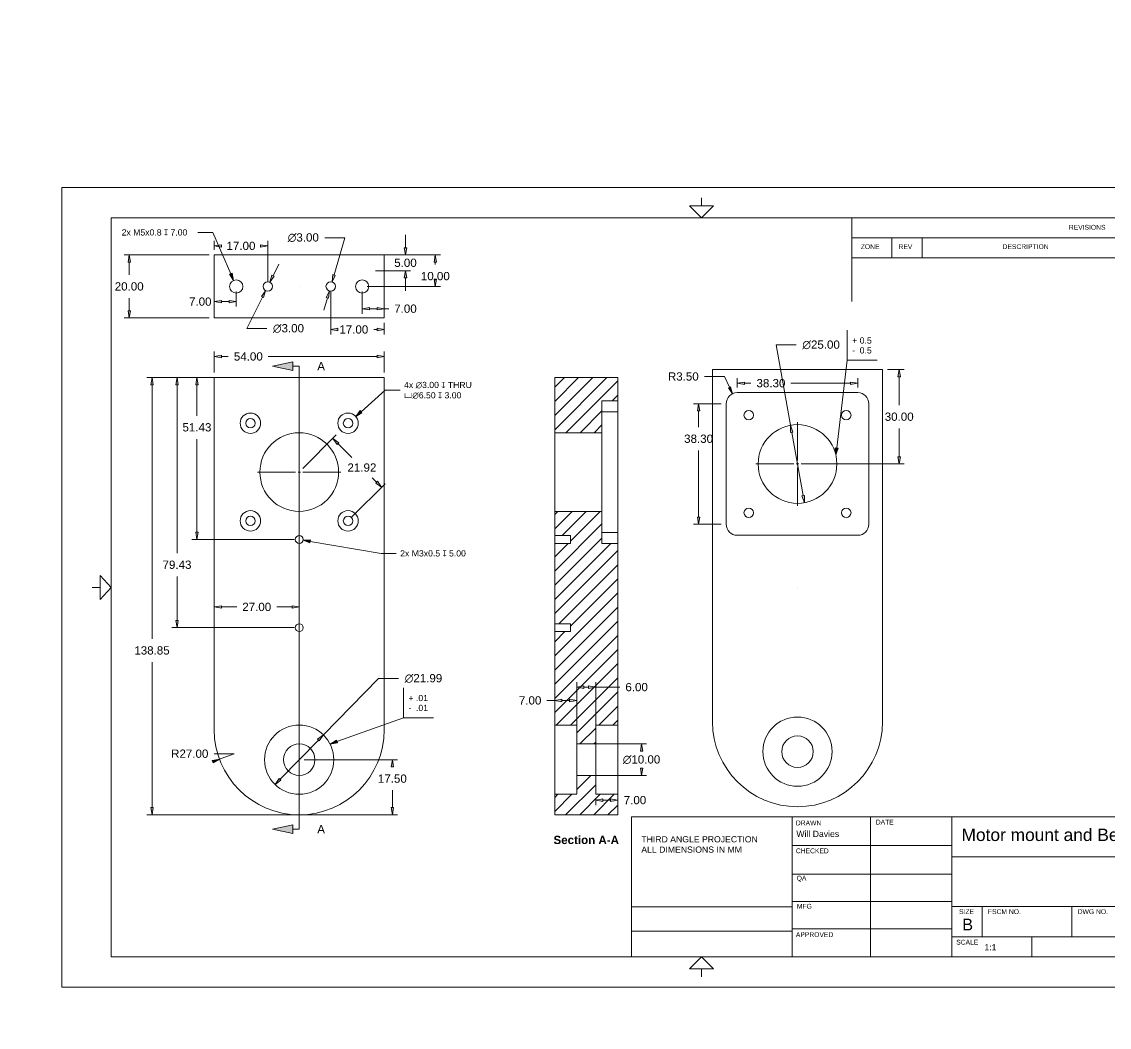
# Model space of a CAD drawing. Header units: millimetres. Extents: x 0 to 525, y 0 to 486.
# Drawn here: x 0 to 345.4, y 0 to 319.3 of the extents above; entities that cross this region are included whole.
import ezdxf

# ---------------------------------------------------------------- set-up
doc = ezdxf.new("R2010")
doc.units = ezdxf.units.MM
for name, color, linetype, lineweight in [('CENTER', 204, 'Continuous', 0), ('CONTINUOUS', 7, 'Continuous', 0), ('DIMENSIONS', 8, 'Continuous', 0), ('TANGENT EDGES', 7, 'Continuous', 0), ('VISIBLE', 7, 'Continuous', 0)]:
    doc.layers.add(name, color=color, linetype=linetype, lineweight=lineweight)
doc.dimstyles.new('ISO-25', dxfattribs={"dimtxt": 2.5, "dimasz": 2.5, "dimexe": 1.25, "dimexo": 0.625, "dimtad": 1, "dimtxsty": 'Standard', "dimcen": 2.5, "dimadec": 0, "dimazin": 0, "dimtfac": 1, "dimtmove": 0, "dimatfit": 3, "dimfxl": 1, "dimarcsym": 0})

# ---------------------------------------------------------------- blocks, each defined once
blk = doc.blocks.new('D1')
h = blk.add_hatch(color=8)
h.paths.add_polyline_path([(118.09, 69.76), (117.71, 67.47), (117.33, 69.76)], flags=0)
h.paths.add_polyline_path([(117.33, 82.68), (117.71, 84.97), (118.09, 82.68)], flags=0)
at = {"layer": 'DIMENSIONS'}
for p, q in [((89.72, 84.97), (119.3, 84.97)), ((117.71, 82.68), (117.71, 82.65)), ((117.71, 69.76), (117.71, 75.24)), ((89.72, 67.47), (119.3, 67.47))]:
    blk.add_line(p, q, dxfattribs=at)
for points in [[(117.71, 84.97), (118.09, 82.68), (117.33, 82.68), (117.71, 84.97)], [(117.71, 67.47), (117.33, 69.76), (118.09, 69.76), (117.71, 67.47)]]:
    blk.add_lwpolyline(points, dxfattribs=at)
at = {"layer": 'DIMENSIONS', "insert": (117.71, 78.94), "char_height": 2.6265, "attachment_point": 5}
for s in ['{\\fArial|b0|i0|c0|p0;17.50}{\\fArial|b0|i0|c0|p0;}', '{\\fArial|b0|i0|c0|p0;}', '{\\fArial|b0|i0|c0|p0;}']:
    blk.add_mtext(s, dxfattribs=at)
blk = doc.blocks.new('D2')
h = blk.add_hatch(color=8)
h.paths.add_polyline_path([(41.75, 69.76), (41.37, 67.47), (40.99, 69.76)], flags=0)
h.paths.add_polyline_path([(40.99, 204.03), (41.37, 206.32), (41.75, 204.03)], flags=0)
at = {"layer": 'DIMENSIONS'}
for p, q in [((113.54, 206.32), (39.78, 206.32)), ((41.37, 204.03), (41.37, 123.36)), ((41.37, 69.76), (41.37, 115.95)), ((113.54, 67.47), (39.78, 67.47))]:
    blk.add_line(p, q, dxfattribs=at)
for points in [[(41.37, 206.32), (41.75, 204.03), (40.99, 204.03), (41.37, 206.32)], [(41.37, 67.47), (40.99, 69.76), (41.75, 69.76), (41.37, 67.47)]]:
    blk.add_lwpolyline(points, dxfattribs=at)
at = {"layer": 'DIMENSIONS', "insert": (41.37, 119.66), "char_height": 2.6265, "attachment_point": 5}
for s in ['{\\fArial|b0|i0|c0|p0;138.85}{\\fArial|b0|i0|c0|p0;}', '{\\fArial|b0|i0|c0|p0;}', '{\\fArial|b0|i0|c0|p0;}']:
    blk.add_mtext(s, dxfattribs=at)
blk = doc.blocks.new('D3')
h = blk.add_hatch(color=8)
h.paths.add_polyline_path([(93.94, 91.47), (95.81, 92.84), (94.49, 90.94)], flags=0)
h.paths.add_polyline_path([(82.32, 78.47), (80.45, 77.1), (81.78, 79)], flags=0)
at = {"layer": 'DIMENSIONS'}
for p, q in [((88.13, 136.9), (88.13, 136.9)), ((95.81, 92.84), (113.31, 110.77)), ((119.66, 110.77), (113.31, 110.77)), ((82.05, 78.74), (94.21, 91.2))]:
    blk.add_line(p, q, dxfattribs=at)
for points in [[(88.13, 136.9), (88.13, 136.9), (88.13, 136.9), (88.13, 136.9), (88.13, 136.9)], [(95.81, 92.84), (94.49, 90.94), (93.94, 91.47), (95.81, 92.84)], [(80.45, 77.1), (81.78, 79), (82.32, 78.47), (80.45, 77.1)]]:
    blk.add_lwpolyline(points, dxfattribs=at)
at = {"layer": 'DIMENSIONS', "insert": (127.6, 110.77), "char_height": 2.6265, "attachment_point": 5}
for s in ['{\\fAlibre Symbols|b0|i0|c0|p0;n}{\\fArial|b0|i0|c0|p0;21.99}{\\fArial|b0|i0|c0|p0;}', '{\\fArial|b0|i0|c0|p0;}', '{\\fArial|b0|i0|c0|p0;}']:
    blk.add_mtext(s, dxfattribs=at)
blk = doc.blocks.new('D4')
h = blk.add_hatch(color=8)
h.paths.add_polyline_path([(112.85, 213.39), (115.13, 213.01), (112.85, 212.63)], flags=0)
h.paths.add_polyline_path([(63.42, 212.63), (61.13, 213.01), (63.42, 213.39)], flags=0)
at = {"layer": 'DIMENSIONS'}
for p, q in [((61.13, 207.91), (61.13, 214.6)), ((115.13, 207.91), (115.13, 214.6)), ((63.42, 213.01), (65.61, 213.01)), ((112.85, 213.01), (78.31, 213.01))]:
    blk.add_line(p, q, dxfattribs=at)
for points in [[(61.13, 213.01), (63.42, 213.39), (63.42, 212.63), (61.13, 213.01)], [(115.13, 213.01), (112.85, 212.63), (112.85, 213.39), (115.13, 213.01)]]:
    blk.add_lwpolyline(points, dxfattribs=at)
at = {"layer": 'DIMENSIONS', "insert": (71.96, 213.01), "char_height": 2.6265, "attachment_point": 5}
for s in ['{\\fArial|b0|i0|c0|p0;54.00}{\\fArial|b0|i0|c0|p0;}', '{\\fArial|b0|i0|c0|p0;}', '{\\fArial|b0|i0|c0|p0;}']:
    blk.add_mtext(s, dxfattribs=at)
blk = doc.blocks.new('D5')
h = blk.add_hatch(color=8)
h.paths.add_polyline_path([(85.85, 133.86), (88.13, 133.48), (85.85, 133.09)], flags=0)
h.paths.add_polyline_path([(63.42, 133.09), (61.13, 133.48), (63.42, 133.86)], flags=0)
at = {"layer": 'DIMENSIONS'}
for p, q in [((61.13, 96.06), (61.13, 135.06)), ((88.13, 128.48), (88.13, 135.06)), ((63.42, 133.48), (68.28, 133.48)), ((85.85, 133.48), (80.98, 133.48))]:
    blk.add_line(p, q, dxfattribs=at)
for points in [[(61.13, 133.48), (63.42, 133.86), (63.42, 133.09), (61.13, 133.48)], [(88.13, 133.48), (85.85, 133.09), (85.85, 133.86), (88.13, 133.48)]]:
    blk.add_lwpolyline(points, dxfattribs=at)
at = {"layer": 'DIMENSIONS', "insert": (74.63, 133.48), "char_height": 2.6265, "attachment_point": 5}
for s in ['{\\fArial|b0|i0|c0|p0;27.00}{\\fArial|b0|i0|c0|p0;}', '{\\fArial|b0|i0|c0|p0;}', '{\\fArial|b0|i0|c0|p0;}']:
    blk.add_mtext(s, dxfattribs=at)
blk = doc.blocks.new('D6')
h = blk.add_hatch(color=8)
h.paths.add_polyline_path([(48.93, 204.03), (49.31, 206.32), (49.69, 204.03)], flags=0)
h.paths.add_polyline_path([(49.69, 129.18), (49.31, 126.9), (48.93, 129.18)], flags=0)
at = {"layer": 'DIMENSIONS'}
for p, q in [((113.54, 206.32), (47.72, 206.32)), ((49.31, 204.03), (49.31, 150.57)), ((49.31, 129.18), (49.31, 143.16)), ((86.54, 126.9), (47.72, 126.9))]:
    blk.add_line(p, q, dxfattribs=at)
for points in [[(49.31, 206.32), (49.69, 204.03), (48.93, 204.03), (49.31, 206.32)], [(49.31, 126.9), (48.93, 129.18), (49.69, 129.18), (49.31, 126.9)]]:
    blk.add_lwpolyline(points, dxfattribs=at)
at = {"layer": 'DIMENSIONS', "insert": (49.31, 146.87), "char_height": 2.6265, "attachment_point": 5}
for s in ['{\\fArial|b0|i0|c0|p0;79.43}{\\fArial|b0|i0|c0|p0;}', '{\\fArial|b0|i0|c0|p0;}', '{\\fArial|b0|i0|c0|p0;}']:
    blk.add_mtext(s, dxfattribs=at)
blk = doc.blocks.new('D7')
h = blk.add_hatch(color=8)
h.paths.add_polyline_path([(56.02, 157.18), (55.64, 154.9), (55.26, 157.18)], flags=0)
h.paths.add_polyline_path([(55.26, 204.03), (55.64, 206.32), (56.02, 204.03)], flags=0)
at = {"layer": 'DIMENSIONS'}
for p, q in [((59.54, 206.32), (54.05, 206.32)), ((55.64, 204.03), (55.64, 194.21)), ((55.64, 157.18), (55.64, 186.8)), ((86.54, 154.9), (54.05, 154.9))]:
    blk.add_line(p, q, dxfattribs=at)
for points in [[(55.64, 206.32), (56.02, 204.03), (55.26, 204.03), (55.64, 206.32)], [(55.64, 154.9), (55.26, 157.18), (56.02, 157.18), (55.64, 154.9)]]:
    blk.add_lwpolyline(points, dxfattribs=at)
at = {"layer": 'DIMENSIONS', "insert": (55.64, 190.51), "char_height": 2.6265, "attachment_point": 5}
for s in ['{\\fArial|b0|i0|c0|p0;51.43}{\\fArial|b0|i0|c0|p0;}', '{\\fArial|b0|i0|c0|p0;}', '{\\fArial|b0|i0|c0|p0;}']:
    blk.add_mtext(s, dxfattribs=at)
blk = doc.blocks.new('D8')
blk.add_hatch(color=8).paths.add_polyline_path([(60.52, 84.7), (62.8, 85.14), (60.79, 83.99)], flags=0)
at = {"layer": 'DIMENSIONS'}
for p, q in [((88.13, 136.9), (88.13, 136.9)), ((60.66, 84.35), (67.47, 86.86)), ((61.12, 86.86), (67.47, 86.86))]:
    blk.add_line(p, q, dxfattribs=at)
for points in [[(88.13, 136.9), (88.13, 136.9), (88.13, 136.9), (88.13, 136.9), (88.13, 136.9)], [(62.8, 85.14), (60.79, 83.99), (60.52, 84.7), (62.8, 85.14)]]:
    blk.add_lwpolyline(points, dxfattribs=at)
at = {"layer": 'DIMENSIONS', "insert": (53.36, 86.86), "char_height": 2.6265, "attachment_point": 5}
for s in ['{\\fArial|b0|i0|c0|p0;R27.00}{\\fArial|b0|i0|c0|p0;}', '{\\fArial|b0|i0|c0|p0;}', '{\\fArial|b0|i0|c0|p0;}']:
    blk.add_mtext(s, dxfattribs=at)
blk = doc.blocks.new('D9')
h = blk.add_hatch(color=8)
h.paths.add_polyline_path([(112.94, 173.37), (114.29, 171.48), (112.41, 172.83)], flags=0)
h.paths.add_polyline_path([(100.14, 185.1), (98.79, 186.98), (100.68, 185.63)], flags=0)
at = {"layer": 'DIMENSIONS'}
for p, q in [((89.25, 177.44), (99.91, 188.1)), ((100.41, 185.36), (104.8, 180.97)), ((112.68, 173.1), (111.28, 174.5)), ((104.75, 161.94), (115.41, 172.6))]:
    blk.add_line(p, q, dxfattribs=at)
for points in [[(98.79, 186.98), (100.68, 185.63), (100.14, 185.1), (98.79, 186.98)], [(114.29, 171.48), (112.41, 172.83), (112.94, 173.37), (114.29, 171.48)]]:
    blk.add_lwpolyline(points, dxfattribs=at)
at = {"layer": 'DIMENSIONS', "insert": (108.04, 177.73), "char_height": 2.6265, "attachment_point": 5}
for s in ['{\\fArial|b0|i0|c0|p0;21.92}{\\fArial|b0|i0|c0|p0;}', '{\\fArial|b0|i0|c0|p0;}', '{\\fArial|b0|i0|c0|p0;}']:
    blk.add_mtext(s, dxfattribs=at)
blk = doc.blocks.new('D10')
h = blk.add_hatch(color=8)
h.paths.add_polyline_path([(76.1, 232.04), (77.46, 233.92), (76.79, 231.7)], flags=0)
h.paths.add_polyline_path([(80.16, 238.48), (78.8, 236.61), (79.48, 238.82)], flags=0)
at = {"layer": 'DIMENSIONS'}
for p, q in [((79.82, 238.65), (81.63, 242.29)), ((88.13, 235.26), (88.13, 235.26)), ((76.45, 231.87), (71.49, 221.91)), ((77.84, 221.91), (71.49, 221.91))]:
    blk.add_line(p, q, dxfattribs=at)
for points in [[(78.8, 236.61), (79.48, 238.82), (80.16, 238.48), (78.8, 236.61)], [(88.13, 235.26), (88.13, 235.26), (88.13, 235.26), (88.13, 235.26), (88.13, 235.26)], [(77.46, 233.92), (76.79, 231.7), (76.1, 232.04), (77.46, 233.92)]]:
    blk.add_lwpolyline(points, dxfattribs=at)
at = {"layer": 'DIMENSIONS', "insert": (84.72, 221.91), "attachment_point": 5}
for s, char_height in [('{\\fAlibre Symbols|b0|i0|c0|p0;n}{\\fArial|b0|i0|c0|p0;3.00}{\\fMicrosoft Sans Serif|b0|i0|c0|p0;\\H0.7083333x;}', 2.62648), ('{\\fArial|b0|i0|c0|p0;}', 2.6265), ('{\\fArial|b0|i0|c0|p0;}', 2.6265)]:
    blk.add_mtext(s, dxfattribs=dict(at, char_height=char_height))
blk = doc.blocks.new('D11')
h = blk.add_hatch(color=8)
h.paths.add_polyline_path([(99.56, 238.79), (98.55, 236.7), (98.83, 239.01)], flags=0)
h.paths.add_polyline_path([(96.7, 231.74), (97.71, 233.82), (97.43, 231.52)], flags=0)
at = {"layer": 'DIMENSIONS'}
for p, q in [((96.31, 250.75), (102.66, 250.75)), ((99.19, 238.9), (102.66, 250.75)), ((88.13, 235.26), (88.13, 235.26)), ((97.07, 231.63), (95.93, 227.73))]:
    blk.add_line(p, q, dxfattribs=at)
for points in [[(98.55, 236.7), (98.83, 239.01), (99.56, 238.79), (98.55, 236.7)], [(88.13, 235.26), (88.13, 235.26), (88.13, 235.26), (88.13, 235.26), (88.13, 235.26)], [(97.71, 233.82), (97.43, 231.52), (96.7, 231.74), (97.71, 233.82)]]:
    blk.add_lwpolyline(points, dxfattribs=at)
at = {"layer": 'DIMENSIONS', "insert": (89.43, 250.75), "char_height": 2.6265, "attachment_point": 5}
for s in ['{\\fAlibre Symbols|b0|i0|c0|p0;n}{\\fArial|b0|i0|c0|p0;3.00}{\\fArial|b0|i0|c0|p0;}', '{\\fArial|b0|i0|c0|p0;}', '{\\fArial|b0|i0|c0|p0;}']:
    blk.add_mtext(s, dxfattribs=at)
blk = doc.blocks.new('D12')
h = blk.add_hatch(color=8)
h.paths.add_polyline_path([(33.75, 242.98), (34.13, 245.26), (34.51, 242.98)], flags=0)
h.paths.add_polyline_path([(34.51, 227.55), (34.13, 225.26), (33.75, 227.55)], flags=0)
at = {"layer": 'DIMENSIONS'}
for p, q in [((59.54, 245.26), (32.54, 245.26)), ((34.13, 242.98), (34.13, 238.97)), ((34.13, 227.55), (34.13, 231.56)), ((59.54, 225.26), (32.54, 225.26))]:
    blk.add_line(p, q, dxfattribs=at)
for points in [[(34.13, 245.26), (34.51, 242.98), (33.75, 242.98), (34.13, 245.26)], [(34.13, 225.26), (33.75, 227.55), (34.51, 227.55), (34.13, 225.26)]]:
    blk.add_lwpolyline(points, dxfattribs=at)
at = {"layer": 'DIMENSIONS', "insert": (34.13, 235.26), "char_height": 2.6265, "attachment_point": 5}
for s in ['{\\fArial|b0|i0|c0|p0;20.00}{\\fArial|b0|i0|c0|p0;}', '{\\fArial|b0|i0|c0|p0;}', '{\\fArial|b0|i0|c0|p0;}']:
    blk.add_mtext(s, dxfattribs=at)
blk = doc.blocks.new('D13')
h = blk.add_hatch(color=8)
h.paths.add_polyline_path([(131.74, 237.55), (131.36, 235.26), (130.98, 237.55)], flags=0)
h.paths.add_polyline_path([(130.98, 242.98), (131.36, 245.26), (131.74, 242.98)], flags=0)
at = {"layer": 'DIMENSIONS'}
for p, q in [((116.72, 245.26), (132.95, 245.26)), ((131.36, 242.98), (131.36, 242.24)), ((109.72, 235.26), (132.95, 235.26)), ((131.36, 237.55), (131.36, 237.55))]:
    blk.add_line(p, q, dxfattribs=at)
for points in [[(131.36, 245.26), (131.74, 242.98), (130.98, 242.98), (131.36, 245.26)], [(131.36, 235.26), (130.98, 237.55), (131.74, 237.55), (131.36, 235.26)]]:
    blk.add_lwpolyline(points, dxfattribs=at)
at = {"layer": 'DIMENSIONS', "insert": (131.36, 238.53), "char_height": 2.6265, "attachment_point": 5}
for s in ['{\\fArial|b0|i0|c0|p0;10.00}{\\fArial|b0|i0|c0|p0;}', '{\\fArial|b0|i0|c0|p0;}', '{\\fArial|b0|i0|c0|p0;}']:
    blk.add_mtext(s, dxfattribs=at)
blk = doc.blocks.new('D14')
h = blk.add_hatch(color=8)
h.paths.add_polyline_path([(122.26, 247.55), (121.88, 245.26), (121.5, 247.55)], flags=0)
h.paths.add_polyline_path([(121.5, 237.98), (121.88, 240.26), (122.26, 237.98)], flags=0)
at = {"layer": 'DIMENSIONS'}
for p, q in [((121.88, 247.55), (121.88, 251.61)), ((112.37, 245.26), (123.47, 245.26)), ((112.37, 240.26), (123.47, 240.26)), ((121.88, 237.98), (121.88, 233.91))]:
    blk.add_line(p, q, dxfattribs=at)
for points in [[(121.88, 245.26), (121.5, 247.55), (122.26, 247.55), (121.88, 245.26)], [(121.88, 240.26), (122.26, 237.98), (121.5, 237.98), (121.88, 240.26)]]:
    blk.add_lwpolyline(points, dxfattribs=at)
at = {"layer": 'DIMENSIONS', "insert": (121.88, 242.76), "char_height": 2.6265, "attachment_point": 5}
for s in ['{\\fArial|b0|i0|c0|p0;5.00}{\\fArial|b0|i0|c0|p0;}', '{\\fArial|b0|i0|c0|p0;}', '{\\fArial|b0|i0|c0|p0;}']:
    blk.add_mtext(s, dxfattribs=at)
blk = doc.blocks.new('D15')
h = blk.add_hatch(color=8)
h.paths.add_polyline_path([(75.85, 248.51), (78.13, 248.13), (75.85, 247.74)], flags=0)
h.paths.add_polyline_path([(63.42, 247.74), (61.13, 248.13), (63.42, 248.51)], flags=0)
at = {"layer": 'DIMENSIONS'}
for p, q in [((61.13, 246.85), (61.13, 249.71)), ((78.13, 236.85), (78.13, 249.71)), ((63.42, 248.13), (63.42, 248.13)), ((75.85, 248.13), (75.85, 248.13))]:
    blk.add_line(p, q, dxfattribs=at)
for points in [[(61.13, 248.13), (63.42, 248.51), (63.42, 247.74), (61.13, 248.13)], [(78.13, 248.13), (75.85, 247.74), (75.85, 248.51), (78.13, 248.13)]]:
    blk.add_lwpolyline(points, dxfattribs=at)
at = {"layer": 'DIMENSIONS', "insert": (69.63, 248.13), "char_height": 2.6265, "attachment_point": 5}
for s in ['{\\fArial|b0|i0|c0|p0;17.00}{\\fArial|b0|i0|c0|p0;}', '{\\fArial|b0|i0|c0|p0;}', '{\\fArial|b0|i0|c0|p0;}']:
    blk.add_mtext(s, dxfattribs=at)
blk = doc.blocks.new('D16')
h = blk.add_hatch(color=8)
h.paths.add_polyline_path([(65.85, 230.81), (68.13, 230.43), (65.85, 230.05)], flags=0)
h.paths.add_polyline_path([(63.42, 230.05), (61.13, 230.43), (63.42, 230.81)], flags=0)
at = {"layer": 'DIMENSIONS'}
for p, q in [((61.13, 226.85), (61.13, 232.01)), ((68.13, 233.68), (68.13, 228.84)), ((61.13, 230.43), (61.99, 230.43)), ((61.99, 230.43), (61.99, 230.43)), ((65.85, 230.43), (63.42, 230.43))]:
    blk.add_line(p, q, dxfattribs=at)
for points in [[(61.13, 230.43), (63.42, 230.81), (63.42, 230.05), (61.13, 230.43)], [(68.13, 230.43), (65.85, 230.05), (65.85, 230.81), (68.13, 230.43)]]:
    blk.add_lwpolyline(points, dxfattribs=at)
at = {"layer": 'DIMENSIONS', "insert": (56.7, 230.43), "char_height": 2.6265, "attachment_point": 5}
for s in ['{\\fArial|b0|i0|c0|p0;7.00}{\\fArial|b0|i0|c0|p0;}', '{\\fArial|b0|i0|c0|p0;}', '{\\fArial|b0|i0|c0|p0;}']:
    blk.add_mtext(s, dxfattribs=at)
blk = doc.blocks.new('D17')
h = blk.add_hatch(color=8)
h.paths.add_polyline_path([(100.42, 221.2), (98.13, 221.58), (100.42, 221.96)], flags=0)
h.paths.add_polyline_path([(112.85, 221.96), (115.13, 221.58), (112.85, 221.2)], flags=0)
at = {"layer": 'DIMENSIONS'}
for p, q in [((98.13, 233.68), (98.13, 219.99)), ((100.42, 221.58), (100.42, 221.58)), ((112.85, 221.58), (111.82, 221.58)), ((115.13, 223.68), (115.13, 219.99))]:
    blk.add_line(p, q, dxfattribs=at)
for points in [[(98.13, 221.58), (100.42, 221.96), (100.42, 221.2), (98.13, 221.58)], [(115.13, 221.58), (112.85, 221.2), (112.85, 221.96), (115.13, 221.58)]]:
    blk.add_lwpolyline(points, dxfattribs=at)
at = {"layer": 'DIMENSIONS', "insert": (105.47, 221.58), "char_height": 2.6265, "attachment_point": 5}
for s in ['{\\fArial|b0|i0|c0|p0;17.00}{\\fArial|b0|i0|c0|p0;}', '{\\fArial|b0|i0|c0|p0;}', '{\\fArial|b0|i0|c0|p0;}']:
    blk.add_mtext(s, dxfattribs=at)
blk = doc.blocks.new('D18')
h = blk.add_hatch(color=8)
h.paths.add_polyline_path([(110.42, 227.81), (108.13, 228.19), (110.42, 228.57)], flags=0)
h.paths.add_polyline_path([(112.85, 228.57), (115.13, 228.19), (112.85, 227.81)], flags=0)
at = {"layer": 'DIMENSIONS'}
for p, q in [((108.13, 233.68), (108.13, 226.6)), ((110.42, 228.19), (112.85, 228.19)), ((115.13, 226.85), (115.13, 229.78)), ((115.13, 228.19), (116.59, 228.19)), ((116.59, 228.19), (116.59, 228.19))]:
    blk.add_line(p, q, dxfattribs=at)
for points in [[(108.13, 228.19), (110.42, 228.57), (110.42, 227.81), (108.13, 228.19)], [(115.13, 228.19), (112.85, 227.81), (112.85, 228.57), (115.13, 228.19)]]:
    blk.add_lwpolyline(points, dxfattribs=at)
at = {"layer": 'DIMENSIONS', "insert": (121.88, 228.19), "char_height": 2.6265, "attachment_point": 5}
for s in ['{\\fArial|b0|i0|c0|p0;7.00}{\\fArial|b0|i0|c0|p0;}', '{\\fArial|b0|i0|c0|p0;}', '{\\fArial|b0|i0|c0|p0;}']:
    blk.add_mtext(s, dxfattribs=at)
blk = doc.blocks.new('D19')
h = blk.add_hatch(color=8)
h.paths.add_polyline_path([(174, 104.16), (176.29, 103.78), (174, 103.39)], flags=0)
h.paths.add_polyline_path([(171.57, 103.39), (169.29, 103.78), (171.57, 104.16)], flags=0)
at = {"layer": 'DIMENSIONS'}
for p, q in [((166.76, 103.78), (166.76, 103.78)), ((169.29, 103.78), (166.76, 103.78)), ((169.29, 97.55), (169.29, 105.36)), ((174, 103.78), (171.57, 103.78)), ((176.29, 97.55), (176.29, 105.36))]:
    blk.add_line(p, q, dxfattribs=at)
for points in [[(169.29, 103.78), (171.57, 104.16), (171.57, 103.39), (169.29, 103.78)], [(176.29, 103.78), (174, 103.39), (174, 104.16), (176.29, 103.78)]]:
    blk.add_lwpolyline(points, dxfattribs=at)
at = {"layer": 'DIMENSIONS', "insert": (161.47, 103.78), "char_height": 2.6265, "attachment_point": 5}
for s in ['{\\fArial|b0|i0|c0|p0;7.00}{\\fArial|b0|i0|c0|p0;}', '{\\fArial|b0|i0|c0|p0;}', '{\\fArial|b0|i0|c0|p0;}']:
    blk.add_mtext(s, dxfattribs=at)
blk = doc.blocks.new('D20')
h = blk.add_hatch(color=8)
h.paths.add_polyline_path([(196.48, 87.68), (196.86, 89.97), (197.25, 87.68)], flags=0)
h.paths.add_polyline_path([(197.25, 82.26), (196.86, 79.97), (196.48, 82.26)], flags=0)
at = {"layer": 'DIMENSIONS'}
for p, q in [((177.87, 89.97), (198.45, 89.97)), ((196.86, 87.68), (196.86, 87.68)), ((177.87, 79.97), (198.45, 79.97)), ((196.86, 82.26), (196.86, 82.26))]:
    blk.add_line(p, q, dxfattribs=at)
for points in [[(196.86, 89.97), (197.25, 87.68), (196.48, 87.68), (196.86, 89.97)], [(196.86, 79.97), (196.48, 82.26), (197.25, 82.26), (196.86, 79.97)]]:
    blk.add_lwpolyline(points, dxfattribs=at)
at = {"layer": 'DIMENSIONS', "insert": (196.86, 84.97), "char_height": 2.6265, "attachment_point": 5}
for s in ['{\\fAlibre Symbols|b0|i0|c0|p0;n}{\\fArial|b0|i0|c0|p0;10.00}{\\fArial|b0|i0|c0|p0;}', '{\\fArial|b0|i0|c0|p0;}', '{\\fArial|b0|i0|c0|p0;}']:
    blk.add_mtext(s, dxfattribs=at)
blk = doc.blocks.new('D21')
h = blk.add_hatch(color=8)
h.paths.add_polyline_path([(178.57, 107.63), (176.29, 108.01), (178.57, 108.39)], flags=0)
h.paths.add_polyline_path([(180, 108.39), (182.29, 108.01), (180, 107.63)], flags=0)
at = {"layer": 'DIMENSIONS'}
for p, q in [((176.29, 91.56), (176.29, 109.6)), ((178.57, 108.01), (180, 108.01)), ((182.29, 91.56), (182.29, 109.6)), ((182.29, 108.01), (189.99, 108.01)), ((189.99, 108.01), (189.99, 108.01))]:
    blk.add_line(p, q, dxfattribs=at)
for points in [[(176.29, 108.01), (178.57, 108.39), (178.57, 107.63), (176.29, 108.01)], [(182.29, 108.01), (180, 107.63), (180, 108.39), (182.29, 108.01)]]:
    blk.add_lwpolyline(points, dxfattribs=at)
at = {"layer": 'DIMENSIONS', "insert": (195.29, 108.01), "char_height": 2.6265, "attachment_point": 5}
for s in ['{\\fArial|b0|i0|c0|p0;6.00}{\\fArial|b0|i0|c0|p0;}', '{\\fArial|b0|i0|c0|p0;}', '{\\fArial|b0|i0|c0|p0;}']:
    blk.add_mtext(s, dxfattribs=at)
blk = doc.blocks.new('D22')
h = blk.add_hatch(color=8)
h.paths.add_polyline_path([(187, 72.5), (189.29, 72.12), (187, 71.74)], flags=0)
h.paths.add_polyline_path([(184.57, 71.74), (182.29, 72.12), (184.57, 72.5)], flags=0)
at = {"layer": 'DIMENSIONS'}
for p, q in [((182.29, 72.39), (182.29, 70.53)), ((184.57, 72.12), (187, 72.12)), ((189.29, 72.39), (189.29, 70.53)), ((189.29, 72.12), (189.48, 72.12)), ((189.48, 72.12), (189.48, 72.12))]:
    blk.add_line(p, q, dxfattribs=at)
for points in [[(182.29, 72.12), (184.57, 72.5), (184.57, 71.74), (182.29, 72.12)], [(189.29, 72.12), (187, 71.74), (187, 72.5), (189.29, 72.12)]]:
    blk.add_lwpolyline(points, dxfattribs=at)
at = {"layer": 'DIMENSIONS', "insert": (194.77, 72.12), "char_height": 2.6265, "attachment_point": 5}
for s in ['{\\fArial|b0|i0|c0|p0;7.00}{\\fArial|b0|i0|c0|p0;}', '{\\fArial|b0|i0|c0|p0;}', '{\\fArial|b0|i0|c0|p0;}']:
    blk.add_mtext(s, dxfattribs=at)
blk = doc.blocks.new('D23')
h = blk.add_hatch(color=8)
h.paths.add_polyline_path([(244.21, 188.87), (244.18, 191.18), (244.96, 189)], flags=0)
h.paths.add_polyline_path([(248.57, 168.89), (248.6, 166.58), (247.82, 168.76)], flags=0)
at = {"layer": 'DIMENSIONS'}
for p, q in [((245.95, 216.71), (239.6, 216.71)), ((244.18, 191.18), (239.6, 216.71)), ((248.19, 168.83), (244.59, 188.93)), ((246.39, 139.46), (246.39, 139.46))]:
    blk.add_line(p, q, dxfattribs=at)
for points in [[(244.18, 191.18), (244.96, 189), (244.21, 188.87), (244.18, 191.18)], [(248.6, 166.58), (247.82, 168.76), (248.57, 168.89), (248.6, 166.58)], [(246.39, 139.46), (246.39, 139.46), (246.39, 139.46), (246.39, 139.46), (246.39, 139.46)]]:
    blk.add_lwpolyline(points, dxfattribs=at)
at = {"layer": 'DIMENSIONS', "insert": (253.89, 216.71), "char_height": 2.6265, "attachment_point": 5}
for s in ['{\\fAlibre Symbols|b0|i0|c0|p0;n}{\\fArial|b0|i0|c0|p0;25.00}{\\fArial|b0|i0|c0|p0;}', '{\\fArial|b0|i0|c0|p0;}', '{\\fArial|b0|i0|c0|p0;}']:
    blk.add_mtext(s, dxfattribs=at)
blk = doc.blocks.new('D24')
h = blk.add_hatch(color=8)
h.paths.add_polyline_path([(215.36, 162.02), (214.98, 159.73), (214.6, 162.02)], flags=0)
h.paths.add_polyline_path([(214.6, 195.74), (214.98, 198.03), (215.36, 195.74)], flags=0)
at = {"layer": 'DIMENSIONS'}
for p, q in [((222.15, 198.03), (213.39, 198.03)), ((214.98, 195.74), (214.98, 190.58)), ((214.98, 162.02), (214.98, 183.17)), ((222.15, 159.73), (213.39, 159.73))]:
    blk.add_line(p, q, dxfattribs=at)
for points in [[(214.98, 198.03), (215.36, 195.74), (214.6, 195.74), (214.98, 198.03)], [(214.98, 159.73), (214.6, 162.02), (215.36, 162.02), (214.98, 159.73)]]:
    blk.add_lwpolyline(points, dxfattribs=at)
at = {"layer": 'DIMENSIONS', "insert": (214.98, 186.88), "char_height": 2.6265, "attachment_point": 5}
for s in ['{\\fArial|b0|i0|c0|p0;38.30}{\\fArial|b0|i0|c0|p0;}', '{\\fArial|b0|i0|c0|p0;}', '{\\fArial|b0|i0|c0|p0;}']:
    blk.add_mtext(s, dxfattribs=at)
blk = doc.blocks.new('D25')
blk.add_hatch(color=8).paths.add_polyline_path([(225.12, 203.43), (225.75, 201.2), (224.43, 203.1)], flags=0)
at = {"layer": 'DIMENSIONS'}
for p, q in [((216.82, 206.66), (223.17, 206.66)), ((224.78, 203.26), (223.17, 206.66)), ((246.39, 139.46), (246.39, 139.46))]:
    blk.add_line(p, q, dxfattribs=at)
for points in [[(225.75, 201.2), (224.43, 203.1), (225.12, 203.43), (225.75, 201.2)], [(246.39, 139.46), (246.39, 139.46), (246.39, 139.46), (246.39, 139.46), (246.39, 139.46)]]:
    blk.add_lwpolyline(points, dxfattribs=at)
at = {"layer": 'DIMENSIONS', "insert": (210.12, 206.66), "char_height": 2.6265, "attachment_point": 5}
for s in ['{\\fArial|b0|i0|c0|p0;R3.50}{\\fArial|b0|i0|c0|p0;}', '{\\fArial|b0|i0|c0|p0;}', '{\\fArial|b0|i0|c0|p0;}']:
    blk.add_mtext(s, dxfattribs=at)
blk = doc.blocks.new('D26')
h = blk.add_hatch(color=8)
h.paths.add_polyline_path([(229.53, 204.14), (227.24, 204.53), (229.53, 204.91)], flags=0)
h.paths.add_polyline_path([(263.25, 204.91), (265.54, 204.53), (263.25, 204.14)], flags=0)
at = {"layer": 'DIMENSIONS'}
for p, q in [((227.24, 203.12), (227.24, 206.11)), ((229.53, 204.53), (231.61, 204.53)), ((263.25, 204.53), (244.31, 204.53)), ((265.54, 203.12), (265.54, 206.11))]:
    blk.add_line(p, q, dxfattribs=at)
for points in [[(227.24, 204.53), (229.53, 204.91), (229.53, 204.14), (227.24, 204.53)], [(265.54, 204.53), (263.25, 204.14), (263.25, 204.91), (265.54, 204.53)]]:
    blk.add_lwpolyline(points, dxfattribs=at)
at = {"layer": 'DIMENSIONS', "insert": (237.96, 204.53), "char_height": 2.6265, "attachment_point": 5}
for s in ['{\\fArial|b0|i0|c0|p0;38.30}{\\fArial|b0|i0|c0|p0;}', '{\\fArial|b0|i0|c0|p0;}', '{\\fArial|b0|i0|c0|p0;}']:
    blk.add_mtext(s, dxfattribs=at)
blk = doc.blocks.new('D27')
h = blk.add_hatch(color=8)
h.paths.add_polyline_path([(278.31, 206.59), (278.69, 208.88), (279.08, 206.59)], flags=0)
h.paths.add_polyline_path([(279.08, 181.17), (278.69, 178.88), (278.31, 181.17)], flags=0)
at = {"layer": 'DIMENSIONS'}
for p, q in [((274.98, 208.88), (280.28, 208.88)), ((278.69, 206.59), (278.69, 197.58)), ((278.69, 181.17), (278.69, 190.18)), ((247.98, 178.88), (280.28, 178.88))]:
    blk.add_line(p, q, dxfattribs=at)
for points in [[(278.69, 208.88), (279.08, 206.59), (278.31, 206.59), (278.69, 208.88)], [(278.69, 178.88), (278.31, 181.17), (279.08, 181.17), (278.69, 178.88)]]:
    blk.add_lwpolyline(points, dxfattribs=at)
at = {"layer": 'DIMENSIONS', "insert": (278.69, 193.88), "char_height": 2.6265, "attachment_point": 5}
for s in ['{\\fArial|b0|i0|c0|p0;30.00}{\\fArial|b0|i0|c0|p0;}', '{\\fArial|b0|i0|c0|p0;}', '{\\fArial|b0|i0|c0|p0;}']:
    blk.add_mtext(s, dxfattribs=at)
blk = doc.blocks.new('BLOCK3')
at = {"layer": 'CONTINUOUS'}
for p, q in [((419.1, 266.7), (12.7, 266.7)), ((12.7, 266.7), (12.7, 12.7)), ((215.9, 263.4), (215.9, 260.86)), ((403.35, 257.05), (28.45, 257.05)), ((28.45, 257.05), (28.45, 22.35)), ((263.65, 257.05), (263.65, 230.45)), ((263.65, 250.7), (403.35, 250.7)), ((276.35, 244.35), (276.35, 250.7)), ((286, 244.35), (286, 250.7)), ((263.65, 244.35), (403.35, 244.35)), ((22.35, 139.7), (24.89, 139.7)), ((193.66, 66.8), (193.66, 22.35)), ((193.66, 66.8), (295.4, 66.8)), ((244.72, 66.8), (244.72, 22.35)), ((269.6, 66.8), (269.6, 22.35)), ((295.4, 22.35), (295.4, 66.8)), ((295.4, 66.8), (403.35, 66.8)), ((295.4, 57.76), (244.6, 57.76)), ((295.4, 54.1), (403.35, 54.1)), ((295.4, 48.66), (244.6, 48.66)), ((244.6, 38.27), (193.66, 38.27)), ((295.4, 39.94), (244.6, 39.94)), ((295.4, 38.35), (403.35, 38.35)), ((305.05, 28.7), (305.05, 38.35)), ((333.5, 28.7), (333.5, 38.35)), ((295.4, 31.21), (244.6, 31.21)), ((244.6, 30.47), (193.66, 30.47)), ((295.4, 28.7), (403.35, 28.7)), ((320.8, 22.35), (320.8, 28.7)), ((28.45, 22.35), (403.35, 22.35)), ((215.9, 16), (215.9, 18.54)), ((12.7, 12.7), (419.1, 12.7))]:
    blk.add_line(p, q, dxfattribs=at)
for points in [[(212.09, 260.86), (219.71, 260.86), (215.9, 257.05), (215.9, 257.05), (212.09, 260.86)], [(24.89, 135.89), (24.89, 143.51), (28.45, 139.7), (28.45, 139.7), (24.89, 135.89)], [(212.09, 18.54), (219.71, 18.54), (215.9, 22.35), (215.9, 22.35), (212.09, 18.54)]]:
    blk.add_lwpolyline(points, dxfattribs=at)
at = {"layer": 'CONTINUOUS', "attachment_point": 4}
for s, insert, char_height in [('{\\fArial|b0|i0|c0|p0;\\C7;REVISIONS}{\\fArial|b0|i0|c0|p0;\\C7;}', (332.57, 254.04), 1.5321), ('{\\fArial|b0|i0|c0|p0;\\C7;ZONE}{\\fArial|b0|i0|c0|p0;\\C7;}', (266.49, 247.89), 1.5321), ('{\\fArial|b0|i0|c0|p0;\\C7;REV}{\\fArial|b0|i0|c0|p0;\\C7;}', (278.46, 247.89), 1.5321), ('{\\fArial|b0|i0|c0|p0;\\C7;DESCRIPTION}{\\fArial|b0|i0|c0|p0;\\C7;}', (311.53, 247.89), 1.5321), ('{\\fArial|b0|i0|c0|p0;\\C7;DRAWN}{\\fArial|b0|i0|c0|p0;\\C7;}', (245.87, 64.88), 1.5321), ('{\\fArial|b0|i0|c0|p0;\\C7;DATE}{\\fArial|b0|i0|c0|p0;\\C7;}', (271.26, 65.15), 1.5321), ('{\\fArial|b0|i0|c0|p0;\\C7;Will Davies}{\\fArial|b0|i0|c0|p0;\\C7;}', (246.03, 61.39), 1.9699), ('{\\fArial|b0|i0|c0|p0;\\C7;}', (271.02, 61.2), 1.9699), ('{\\fArial|b0|i0|c0|p0;\\C7;CHECKED}{\\fArial|b0|i0|c0|p0;\\C7;}', (245.87, 56.01), 1.5321), ('{\\fArial|b0|i0|c0|p0;\\C7;QA}{\\fArial|b0|i0|c0|p0;\\C7;}', (246.13, 47.14), 1.5321), ('{\\fArial|b0|i0|c0|p0;\\C7;MFG}{\\fArial|b0|i0|c0|p0;\\C7;}', (246.18, 38.41), 1.5321), ('{\\fArial|b0|i0|c0|p0;\\C7;SIZE}{\\fArial|b0|i0|c0|p0;\\C7;}', (297.71, 36.7), 1.5321), ('{\\fArial|b0|i0|c0|p0;\\C7;FSCM NO.}{\\fArial|b0|i0|c0|p0;\\C7;}', (306.88, 36.7), 1.5321), ('{\\fArial|b0|i0|c0|p0;\\C7;DWG NO.}{\\fArial|b0|i0|c0|p0;\\C7;}', (335.38, 36.7), 1.5321), ('{\\fArial|b0|i0|c0|p0;\\C7;B}{\\fArial|b0|i0|c0|p0;\\C7;}', (298.69, 32.62), 3.7209), ('{\\fArial|b0|i0|c0|p0;\\C7;APPROVED}{\\fArial|b0|i0|c0|p0;\\C7;}', (245.87, 29.4), 1.5321), ('{\\fArial|b0|i0|c0|p0;\\C7;SCALE}{\\fArial|b0|i0|c0|p0;\\C7;}', (296.81, 27), 1.5321), ('{\\fArial|b0|i0|c0|p0;\\C7;}', (11.28, 14.99), 4.5963)]:
    blk.add_mtext(s, dxfattribs=dict(at, insert=insert, char_height=char_height))
blk = doc.blocks.new('BLOCK2')
at = {"layer": 'CONTINUOUS'}
blk.add_blockref('BLOCK3', (0, 0), dxfattribs=at)
at = {"layer": 'CONTINUOUS', "attachment_point": 4}
for s, insert, char_height in [('{\\fArial|b0|i0|c0|p0;\\C7;Motor mount and Bearing Block}{\\fArial|b0|i0|c0|p0;\\C7;}', (298.49, 60.52), 3.9397), ('{\\fArial|b0|i0|c0|p0;\\C7;THIRD ANGLE PROJECTION}{\\fArial|b0|i0|c0|p0;\\C7;\\PALL DIMENSIONS IN MM}{\\fArial|b0|i0|c0|p0;\\C7;}', (196.79, 58.04), 1.9699), ('{\\fArial|b0|i0|c0|p0;\\C7;}', (337.4, 32.51), 1.9699), ('{\\fArial|b0|i0|c0|p0;\\C7;1:1}{\\fArial|b0|i0|c0|p0;\\C7;}', (305.76, 25.4), 1.9699)]:
    blk.add_mtext(s, dxfattribs=dict(at, insert=insert, char_height=char_height))

msp = doc.modelspace()

# ---------------------------------------------------------------- hatches: boundary and pattern name
for points in [[(66.79, 239.464), (67.294, 237.19), (65.975, 239.109)], [(108.069, 195.159), (106.063, 193.976), (107.479, 195.825)], [(259.275, 183.95), (258.561, 181.733), (258.393, 184.056)], [(91.543, 153.866), (89.363, 154.686), (91.692, 154.743)], [(100.239, 90.292), (97.937, 89.944), (99.941, 91.13)]]:
    msp.add_hatch(color=7).paths.add_polyline_path(points, flags=0)
h = msp.add_hatch(color=7)
h.paths.add_polyline_path([(79.664, 62.898), (86.116, 64.242), (86.116, 61.554)], flags=0)
h.paths.add_polyline_path([(79.664, 209.929), (86.116, 211.273), (86.116, 208.585)], flags=0)
h = msp.add_hatch()
h.set_pattern_fill('ANSI31', style=0)
h.set_pattern_definition([(45, (179.2866, 136.8952), (-2.24506, 2.24506), [])])
h.paths.add_polyline_path([(169.287, 206.32), (169.287, 188.82), (184.287, 188.82), (184.287, 198.97), (189.287, 198.97), (189.287, 206.32)], flags=0)
h.paths.add_polyline_path([(174.287, 128.145), (174.287, 125.645), (169.287, 125.645), (169.287, 95.965), (176.287, 95.965), (176.287, 89.97), (182.287, 89.97), (182.287, 95.965), (189.287, 95.965), (189.287, 153.67), (184.287, 153.67), (184.287, 163.82), (169.287, 163.82), (169.287, 156.145), (174.287, 156.145), (174.287, 153.645), (169.287, 153.645), (169.287, 128.145)], flags=0)
h.paths.add_polyline_path([(189.287, 73.975), (182.287, 73.975), (182.287, 79.97), (176.287, 79.97), (176.287, 73.975), (169.287, 73.975), (169.287, 67.47), (189.287, 67.47)], flags=0)

# ---------------------------------------------------------------- linework, layer by layer
at = {"layer": 'CENTER'}
for p, q in [((246.391, 180.024), (246.391, 192.143)), ((88.131, 177.463), (88.131, 189.582)), ((86.988, 176.32), (74.869, 176.32)), ((88.512, 176.32), (87.75, 176.32)), ((88.131, 176.701), (88.131, 175.939)), ((89.274, 176.32), (101.393, 176.32)), ((245.248, 178.881), (233.129, 178.881)), ((246.772, 178.881), (246.01, 178.881)), ((246.391, 179.262), (246.391, 178.5)), ((246.391, 177.738), (246.391, 165.619)), ((247.534, 178.881), (259.653, 178.881)), ((88.131, 175.177), (88.131, 163.058))]:
    msp.add_line(p, q, dxfattribs=at)
at = {"layer": 'CONTINUOUS'}
for p, q in [((60.676, 252.41), (55.914, 252.41)), ((66.382, 239.287), (60.676, 252.41)), ((66.382, 239.287), (66.382, 239.287)), ((262.177, 211.799), (262.177, 221.324)), ((258.834, 184.003), (262.177, 211.799)), ((262.177, 211.799), (271.702, 211.799)), ((86.116, 209.929), (88.131, 209.929)), ((88.131, 62.898), (88.131, 209.929)), ((107.774, 195.492), (115.424, 202.272)), ((115.424, 202.272), (120.187, 202.272)), ((107.774, 195.492), (107.774, 195.492)), ((258.834, 184.003), (258.834, 184.003)), ((91.617, 154.305), (91.617, 154.305)), ((91.617, 154.305), (114.182, 150.481)), ((114.182, 150.481), (118.944, 150.481)), ((121.246, 98.249), (121.246, 107.774)), ((100.09, 90.711), (121.246, 98.249)), ((121.246, 98.249), (130.771, 98.249)), ((100.09, 90.711), (100.09, 90.711)), ((86.116, 62.898), (88.131, 62.898))]:
    msp.add_line(p, q, dxfattribs=at)
for points in [[(67.294, 237.19), (65.975, 239.109), (66.79, 239.464), (67.294, 237.19)], [(79.664, 209.929), (86.116, 211.273), (86.116, 208.585), (79.664, 209.929)], [(106.063, 193.976), (107.479, 195.825), (108.069, 195.159), (106.063, 193.976)], [(258.561, 181.733), (258.393, 184.056), (259.275, 183.95), (258.561, 181.733)], [(89.363, 154.686), (91.692, 154.743), (91.543, 153.866), (89.363, 154.686)], [(97.937, 89.944), (99.941, 91.13), (100.239, 90.292), (97.937, 89.944)], [(79.664, 62.898), (86.116, 64.242), (86.116, 61.554), (79.664, 62.898)]]:
    msp.add_lwpolyline(points, dxfattribs=at)
at = {"layer": 'TANGENT EDGES'}
for p, q in [((189.287, 195.47), (184.287, 195.47)), ((189.287, 157.17), (184.287, 157.17))]:
    msp.add_line(p, q, dxfattribs=at)
at = {"layer": 'VISIBLE'}
for p, q in [((61.131, 245.264), (61.131, 225.264)), ((115.131, 245.264), (61.131, 245.264)), ((115.131, 245.264), (115.131, 225.264)), ((61.131, 225.264), (115.131, 225.264)), ((219.391, 97.031), (219.391, 208.881)), ((219.391, 208.881), (273.391, 208.881)), ((273.391, 208.881), (273.391, 97.031)), ((61.131, 94.47), (61.131, 206.32)), ((61.131, 206.32), (115.131, 206.32)), ((115.131, 206.32), (115.131, 94.47)), ((169.287, 206.32), (169.287, 188.82)), ((189.287, 206.32), (169.287, 206.32)), ((189.287, 198.97), (189.287, 206.32)), ((227.241, 201.531), (265.541, 201.531)), ((184.287, 188.82), (184.287, 198.97)), ((184.287, 198.97), (189.287, 198.97)), ((189.287, 198.97), (189.287, 195.47)), ((223.741, 159.731), (223.741, 198.031)), ((269.041, 198.031), (269.041, 159.731)), ((189.287, 195.47), (189.287, 157.17)), ((169.287, 188.82), (184.287, 188.82)), ((169.287, 163.82), (169.287, 188.82)), ((184.287, 163.82), (184.287, 188.82)), ((169.287, 163.82), (169.287, 156.145)), ((184.287, 163.82), (169.287, 163.82)), ((184.287, 153.67), (184.287, 163.82)), ((169.287, 153.645), (169.287, 156.145)), ((169.287, 156.145), (174.287, 156.145)), ((174.287, 156.145), (174.287, 153.645)), ((189.287, 157.17), (189.287, 153.67)), ((265.541, 156.231), (227.241, 156.231)), ((174.287, 153.645), (169.287, 153.645)), ((169.287, 153.645), (169.287, 128.145)), ((189.287, 153.67), (184.287, 153.67)), ((189.287, 95.965), (189.287, 153.67)), ((169.287, 125.645), (169.287, 128.145)), ((169.287, 128.145), (174.287, 128.145)), ((174.287, 128.145), (174.287, 125.645)), ((174.287, 125.645), (169.287, 125.645)), ((169.287, 125.645), (169.287, 95.965)), ((169.287, 95.965), (176.287, 95.965)), ((169.287, 73.975), (169.287, 95.965)), ((176.287, 95.965), (176.287, 89.97)), ((182.287, 89.97), (182.287, 95.965)), ((182.287, 95.965), (189.287, 95.965)), ((189.287, 95.965), (189.287, 73.975)), ((176.287, 89.97), (182.287, 89.97)), ((176.287, 79.97), (176.287, 89.97)), ((182.287, 89.97), (182.287, 79.97)), ((176.287, 79.97), (176.287, 73.975)), ((182.287, 79.97), (176.287, 79.97)), ((182.287, 73.975), (182.287, 79.97)), ((176.287, 73.975), (169.287, 73.975)), ((169.287, 73.975), (169.287, 67.47)), ((189.287, 73.975), (182.287, 73.975)), ((189.287, 67.47), (189.287, 73.975)), ((169.287, 67.47), (189.287, 67.47))]:
    msp.add_line(p, q, dxfattribs=at)
for centre, radius in [((68.131, 235.264), 2.1), ((78.131, 235.264), 1.5), ((98.131, 235.264), 1.5), ((108.131, 235.264), 2.1), ((72.631, 191.82), 3.25), ((103.631, 191.82), 3.25), ((230.891, 194.381), 1.5), ((261.891, 194.381), 1.5), ((72.631, 191.82), 1.5), ((103.631, 191.82), 1.5), ((246.391, 178.881), 12.5), ((88.131, 176.32), 12.5), ((72.631, 160.82), 3.25), ((103.631, 160.82), 3.25), ((230.891, 163.381), 1.5), ((261.891, 163.381), 1.5), ((72.631, 160.82), 1.5), ((103.631, 160.82), 1.5), ((88.131, 154.895), 1.25), ((88.131, 126.895), 1.25), ((246.391, 87.531), 10.995), ((88.131, 84.97), 10.995), ((88.131, 84.97), 5), ((246.391, 87.531), 5)]:
    msp.add_circle(centre, radius, dxfattribs=at)
for centre, radius, start, end in [((227.241, 198.031), 3.5, 90, 180), ((265.541, 198.031), 3.5, 0, 90), ((227.241, 159.731), 3.5, 180, 270), ((265.541, 159.731), 3.5, 270, 0), ((246.391, 97.031), 27, 180, 360), ((88.131, 94.47), 27, 180, 360)]:
    msp.add_arc(centre, radius, start, end, dxfattribs=at)

# ---------------------------------------------------------------- block references
at = {"layer": 'CONTINUOUS'}
msp.add_blockref('BLOCK2', (0, 0), dxfattribs=at)

# ---------------------------------------------------------------- texts
for s, insert, char_height, attachment_point in [('{\\fArial|b0|i0|c0|p0;\\C7;2x M5x0.8 }{\\fAlibre Symbols|b0|i0|c0|p0;\\C7;x}{\\fArial|b0|i0|c0|p0;\\C7; 7.00}{\\fMicrosoft Sans Serif|b0|i0|c0|p0;\\C7;\\H0.9444444x;}', (31.733, 252.41), 1.969863, 4), ('{\\fArial|b0|i0|c0|p0;\\C7;+}{\\fArial|b0|i0|c0|p0;\\C7;}', (263.765, 218.085), 1.96986, 4), ('{\\fArial|b0|i0|c0|p0;\\C7;0.5}{\\fArial|b0|i0|c0|p0;\\C7;}', (266.146, 218.085), 1.96986, 4), ('{\\fArial|b0|i0|c0|p0;\\C7;-}{\\fArial|b0|i0|c0|p0;\\C7;}', (263.765, 214.942), 1.96986, 4), ('{\\fArial|b0|i0|c0|p0;\\C7;0.5}{\\fArial|b0|i0|c0|p0;\\C7;}', (266.146, 214.942), 1.96986, 4), ('{\\fArial|b0|i0|c0|p0;\\C7;A}{\\fArial|b0|i0|c0|p0;\\C7;}', (95.083, 209.929), 2.62648, 5), ('{\\fArial|b0|i0|c0|p0;\\C7;4x }{\\fAlibre Symbols|b0|i0|c0|p0;\\C7;n}{\\fArial|b0|i0|c0|p0;\\C7;3.00 }{\\fAlibre Symbols|b0|i0|c0|p0;\\C7;x}{\\fArial|b0|i0|c0|p0;\\C7; THRU}{\\fArial|b0|i0|c0|p0;\\C7;\\P}{\\fAlibre Symbols|b0|i0|c0|p0;\\C7;vn}{\\fArial|b0|i0|c0|p0;\\C7;6.50 }{\\fAlibre Symbols|b0|i0|c0|p0;\\C7;x}{\\fArial|b0|i0|c0|p0;\\C7; 3.00}{\\fMicrosoft Sans Serif|b0|i0|c0|p0;\\C7;\\H0.9444444x;}', (121.437, 202.272), 1.969863, 4), ('{\\fArial|b0|i0|c0|p0;\\C7;2x M3x0.5 }{\\fAlibre Symbols|b0|i0|c0|p0;\\C7;x}{\\fArial|b0|i0|c0|p0;\\C7; 5.00}{\\fMicrosoft Sans Serif|b0|i0|c0|p0;\\C7;\\H0.9444444x;}', (120.194, 150.481), 1.969863, 4), ('{\\fArial|b0|i0|c0|p0;\\C7;+}{\\fArial|b0|i0|c0|p0;\\C7;}', (122.833, 104.536), 1.96986, 4), ('{\\fArial|b0|i0|c0|p0;\\C7;.01}{\\fArial|b0|i0|c0|p0;\\C7;}', (125.214, 104.536), 1.96986, 4), ('{\\fArial|b0|i0|c0|p0;\\C7;-}{\\fArial|b0|i0|c0|p0;\\C7;}', (122.833, 101.393), 1.96986, 4), ('{\\fArial|b0|i0|c0|p0;\\C7;.01}{\\fArial|b0|i0|c0|p0;\\C7;}', (125.214, 101.393), 1.96986, 4), ('{\\fArial|b0|i0|c0|p0;\\C7;A}{\\fArial|b0|i0|c0|p0;\\C7;}', (95.083, 62.898), 2.62648, 5), ('{\\fArial|b1|i0|c0|p0;\\C7;Section A-A}{\\fArial|b0|i0|c0|p0;\\C7;}', (179.287, 59.47), 2.62648, 5)]:
    msp.add_mtext(s, dxfattribs=dict(at, insert=insert, char_height=char_height, attachment_point=attachment_point))

# ---------------------------------------------------------------- dimensions: what is measured, and where the dimension line sits
at = {"layer": 'DIMENSIONS'}
for p1, p2, picture, middle in [((96.632, 235.228), (99.631, 235.301), 'D11', (177.56, 486.019)), ((79.631, 235.296), (76.631, 235.233), 'D10', (172.849, 457.173)), ((258.869, 178.138), (233.913, 179.623), 'D23', (500.28, 356.164)), ((99.116, 84.501), (77.146, 85.44), 'D3', (215.727, 247.668))]:
    dim = msp.add_diameter_dim_2p(p1=p1, p2=p2, dimstyle='ISO-25', override={"dimtxt": 3.332739, "dimtad": 0, "dimdec": 2, "dimzin": 0, "dimse1": 0, "dimse2": 0, "dimsd1": 0, "dimsd2": 0, "dimadec": 2, "dimazin": 0, "dimtol": 0, "dimlim": 0, "dimtp": 0, "dimtm": 0, "dimtdec": 2}, dxfattribs=at)
    dim.commit()
    dim.dimension.update_dxf_attribs({"geometry": picture, "text_midpoint": middle})
for p1, p2, picture, middle in [((78.131, 235.264), (61.131, 245.264), 'D15', (157.762, 483.39)), ((68.131, 235.264), (61.131, 225.264), 'D16', (144.828, 465.691)), ((108.131, 235.264), (115.131, 225.264), 'D18', (210.009, 463.456)), ((98.131, 235.264), (115.131, 225.264), 'D17', (193.6, 456.842)), ((115.131, 206.32), (61.131, 206.32), 'D4', (160.087, 349.903)), ((227.241, 201.531), (265.541, 201.531), 'D26', (484.353, 343.981)), ((176.287, 89.97), (182.287, 89.97), 'D21', (374.573, 244.904)), ((176.287, 95.965), (169.287, 95.965), 'D19', (340.759, 240.671)), ((189.287, 73.975), (182.287, 73.975), 'D22', (374.053, 209.011))]:
    dim = msp.add_linear_dim(base=(0, 0), p1=p1, p2=p2, dimstyle='ISO-25', override={"dimtxt": 3.332739, "dimtad": 0, "dimdec": 2, "dimzin": 0, "dimse1": 0, "dimse2": 0, "dimsd1": 0, "dimsd2": 0, "dimadec": 2, "dimazin": 0, "dimtol": 0, "dimlim": 0, "dimtp": 0, "dimtm": 0, "dimtdec": 2}, dxfattribs=at)
    dim.commit()
    dim.dimension.update_dxf_attribs({"geometry": picture, "text_midpoint": middle})
for p1, p2, angle, picture, middle, turn in [((110.781, 245.264), (110.781, 240.264), 90, 'D14', (210.009, 478.029), 90), ((108.131, 235.264), (115.131, 245.264), 90, 'D13', (219.491, 473.795), 90), ((61.131, 245.264), (61.131, 225.264), 270, 'D12', (122.262, 470.529), 270), ((273.391, 208.881), (246.391, 178.881), 90, 'D27', (525.086, 333.336), 90), ((88.131057739, 154.895240784), (61.131057739, 206.320240784), 90, 'D7', (143.769188944, 327.403332011), 90), ((223.741, 159.731), (223.741, 198.031), 90, 'D24', (461.372, 326.331), 90), ((103.631, 160.82), (88.131, 176.32), 135, 'D9', (196.17, 314.63), 135), ((115.131057739, 206.320240784), (88.131057739, 126.895240784), 90, 'D6', (137.441415405, 283.763389587), 90), ((88.131, 126.895), (61.131, 94.47), 180, 'D5', (162.762, 270.371), 180), ((115.131, 67.47), (115.131, 206.32), 270, 'D2', (129.499, 256.552), 270), ((176.287, 89.97), (176.287, 79.97), 90, 'D20', (376.151, 221.865), 90), ((88.131, 67.47), (88.131, 84.97), 270, 'D1', (205.841, 215.836), 270)]:
    dim = msp.add_linear_dim(base=(0, 0), p1=p1, p2=p2, angle=angle, dimstyle='ISO-25', override={"dimtxt": 3.332739, "dimtad": 0, "dimdec": 2, "dimzin": 0, "dimse1": 0, "dimse2": 0, "dimsd1": 0, "dimsd2": 0, "dimadec": 2, "dimazin": 0, "dimtol": 0, "dimlim": 0, "dimtp": 0, "dimtm": 0, "dimtdec": 2}, dxfattribs=at)
    dim.commit()
    dim.dimension.update_dxf_attribs({"geometry": picture, "text_midpoint": middle, "text_rotation": turn})
for center, mpoint, picture, middle in [((227.241, 198.031), (230.74, 198.079), 'D25', (456.51, 346.114)), ((88.131, 94.47), (115.129, 94.132), 'D8', (141.494, 223.753))]:
    dim = msp.add_radius_dim(center=center, mpoint=mpoint, dimstyle='ISO-25', override={"dimtxt": 3.332739, "dimtad": 0, "dimdec": 2, "dimzin": 0, "dimse1": 0, "dimse2": 0, "dimsd1": 0, "dimsd2": 0, "dimadec": 2, "dimazin": 0, "dimtol": 0, "dimlim": 0, "dimtp": 0, "dimtm": 0, "dimtdec": 2}, dxfattribs=at)
    dim.commit()
    dim.dimension.update_dxf_attribs({"geometry": picture, "text_midpoint": middle})

doc.saveas('drawing.dxf')
